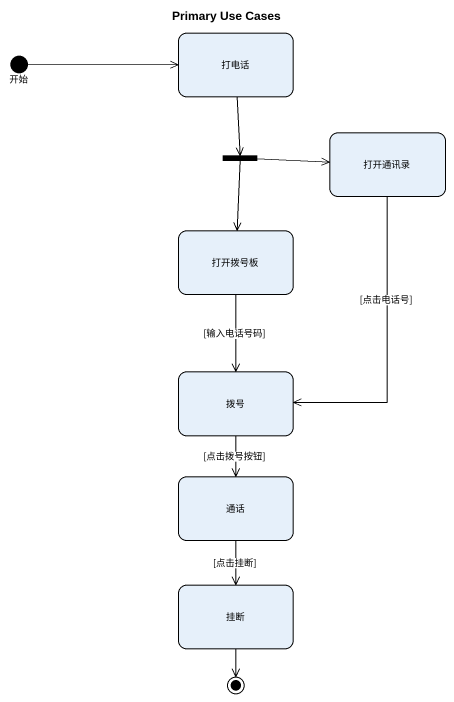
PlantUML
@startuml
title Primary Use Cases
hide empty description
state 打电话
state 开始 <<start>>
state fork1 <<fork>>
state 打开通讯录
state 打开拨号板
state 拨号
state 通话
state 挂断
打电话 --> fork1
开始 -right-> 打电话
fork1 -right-> 打开通讯录
fork1 --> 打开拨号板
打开通讯录 --> 拨号 : [点击电话号]
打开拨号板 --> 拨号 : [输入电话号码]
拨号 --> 通话 : [点击拨号按钮]
通话 --> 挂断 : [点击挂断]
挂断 --> [*]
@enduml
